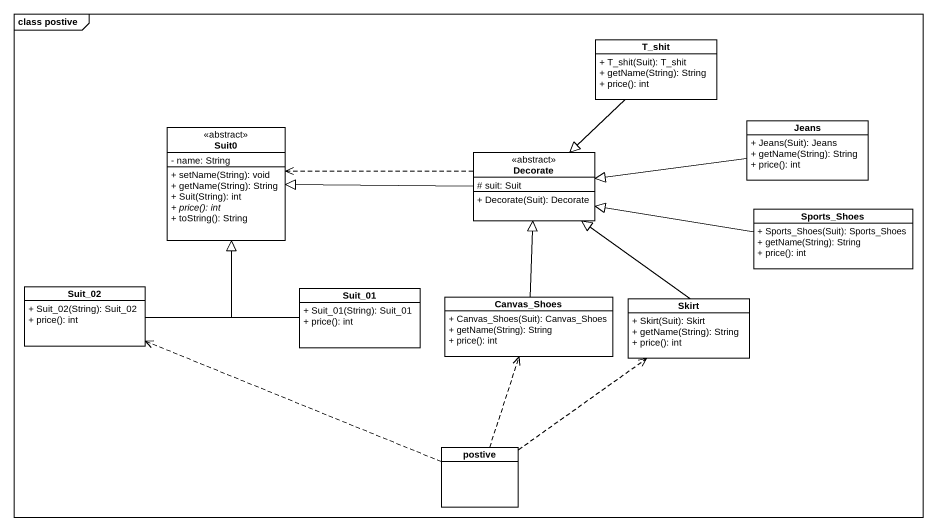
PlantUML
@startuml
mainframe class postive
hide circle
hide empty members
skinparam classAttributeIconSize 0
class T_shit {
  + T_shit(Suit): T_shit
  + getName(String): String
  + price(): int
}
class Suit0 <<abstract>> {
  - name: String
  + setName(String): void
  + getName(String): String
  + Suit(String): int
  {abstract} + price(): int
  + toString(): String
}
class Jeans {
  + Jeans(Suit): Jeans
  + getName(String): String
  + price(): int
}
class Decorate <<abstract>> {
  # suit: Suit
  + Decorate(Suit): Decorate
}
class Sports_Shoes {
  + Sports_Shoes(Suit): Sports_Shoes
  + getName(String): String
  + price(): int
}
class Suit_02 {
  + Suit_02(String): Suit_02
  + price(): int
}
class Suit_01 {
  + Suit_01(String): Suit_01
  + price(): int
}
class Canvas_Shoes {
  + Canvas_Shoes(Suit): Canvas_Shoes
  + getName(String): String
  + price(): int
}
class Skirt {
  + Skirt(Suit): Skirt
  + getName(String): String
  + price(): int
}
class postive
T_shit --|> Decorate
Jeans -left-|> Decorate
Decorate .left.> Suit0
Decorate -left-|> Suit0
Sports_Shoes -left-|> Decorate
Suit_02 -up-|> Suit0
Suit_01 -up-|> Suit0
Canvas_Shoes -up-|> Decorate
Skirt -up-|> Decorate
postive .left.> Suit_02
postive .up.> Canvas_Shoes
postive .up.> Skirt
@enduml
